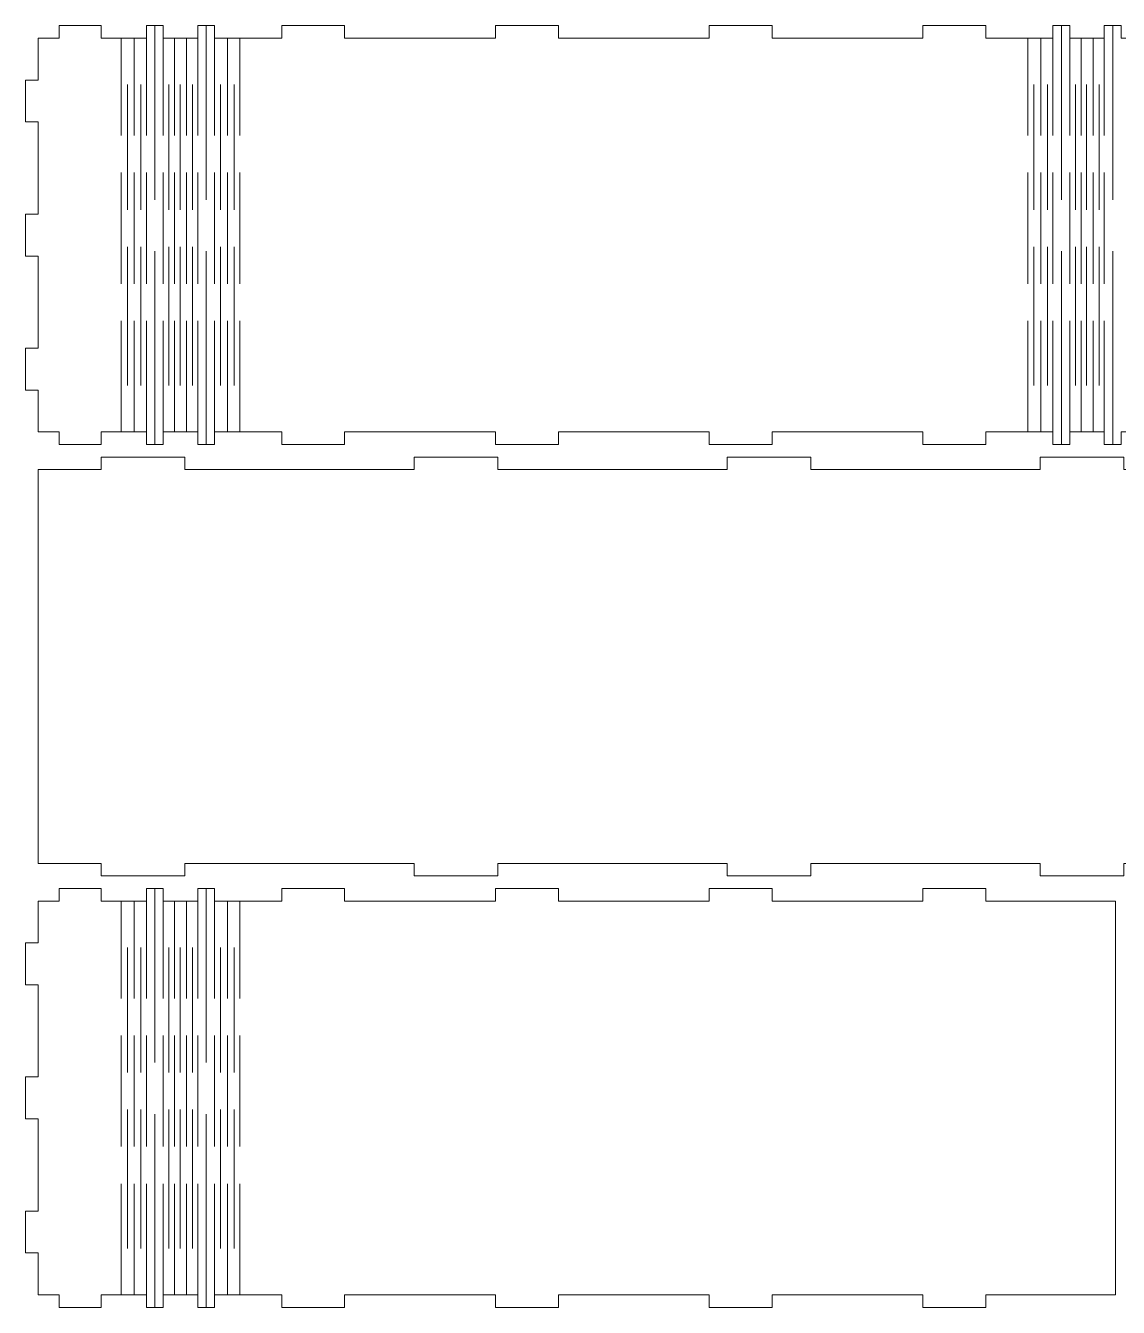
# Model space of a CAD drawing. Header units: millimetres. Extents: x -454 to 454, y -712 to 712.
# Drawn here: x -451.2 to -190.4, y -712.5 to -406.5 of the extents above; entities that cross this region are included whole.
import ezdxf

# ---------------------------------------------------------------- set-up
doc = ezdxf.new("R2010")
doc.units = ezdxf.units.MM
doc.header["$MEASUREMENT"] = 0
doc.layers.add('Camada 1', color=7, linetype='Continuous')

msp = doc.modelspace()

# ---------------------------------------------------------------- linework, layer by layer
at = {"layer": 'Camada 1', "color": 250, "lineweight": 20}
for points, knots in [([(-163.9417, -419.4594), (-163.9417, -419.4594), (-163.9417, -409.4594), (-163.9417, -409.4594), (-163.9417, -409.4594), (-163.9417, -409.4594), (-168.9417, -409.4594), (-168.9417, -409.4594), (-168.9417, -409.4594), (-168.9417, -409.4594), (-168.9417, -406.4594), (-168.9417, -406.4594), (-168.9417, -406.4594), (-168.9417, -406.4594), (-178.9417, -406.4594), (-178.9417, -406.4594), (-178.9417, -406.4594), (-178.9417, -406.4594), (-178.9417, -409.4594), (-178.9417, -409.4594), (-178.9417, -409.4594), (-178.9417, -409.4594), (-189.772, -409.4594), (-189.772, -409.4594), (-189.772, -409.4594), (-189.772, -409.4594), (-189.772, -406.4594), (-189.772, -406.4594), (-189.772, -406.4594), (-189.772, -406.4594), (-193.7914, -406.4594), (-193.7914, -406.4594), (-193.7914, -406.4594), (-193.7914, -406.4594), (-193.7914, -409.4594), (-193.7914, -409.4594), (-193.7914, -409.4594), (-193.7914, -409.4594), (-202.0157, -409.4594), (-202.0157, -409.4594), (-202.0157, -409.4594), (-202.0157, -409.4594), (-202.0157, -406.4594), (-202.0157, -406.4594), (-202.0157, -406.4594), (-202.0157, -406.4594), (-206.0351, -406.4594), (-206.0351, -406.4594), (-206.0351, -406.4594), (-206.0351, -406.4594), (-206.0351, -409.4594), (-206.0351, -409.4594), (-206.0351, -409.4594), (-206.0351, -409.4594), (-222.08, -409.4594), (-222.08, -409.4594), (-222.08, -409.4594), (-222.08, -409.4594), (-222.08, -406.4594), (-222.08, -406.4594), (-222.08, -406.4594), (-222.08, -406.4594), (-237.08, -406.4594), (-237.08, -406.4594), (-237.08, -406.4594), (-237.08, -406.4594), (-237.08, -409.4594), (-237.08, -409.4594), (-237.08, -409.4594), (-237.08, -409.4594), (-273.08, -409.4594), (-273.08, -409.4594), (-273.08, -409.4594), (-273.08, -409.4594), (-273.08, -406.4594), (-273.08, -406.4594), (-273.08, -406.4594), (-273.08, -406.4594), (-288.08, -406.4594), (-288.08, -406.4594), (-288.08, -406.4594), (-288.08, -406.4594), (-288.08, -409.4594), (-288.08, -409.4594), (-288.08, -409.4594), (-288.08, -409.4594), (-324.08, -409.4594), (-324.08, -409.4594), (-324.08, -409.4594), (-324.08, -409.4594), (-324.08, -406.4594), (-324.08, -406.4594), (-324.08, -406.4594), (-324.08, -406.4594), (-339.08, -406.4594), (-339.08, -406.4594), (-339.08, -406.4594), (-339.08, -406.4594), (-339.08, -409.4594), (-339.08, -409.4594), (-339.08, -409.4594), (-339.08, -409.4594), (-375.08, -409.4594), (-375.08, -409.4594), (-375.08, -409.4594), (-375.08, -409.4594), (-375.08, -406.4594), (-375.08, -406.4594), (-375.08, -406.4594), (-375.08, -406.4594), (-390.08, -406.4594), (-390.08, -406.4594), (-390.08, -406.4594), (-390.08, -406.4594), (-390.08, -409.4594), (-390.08, -409.4594), (-390.08, -409.4594), (-390.08, -409.4594), (-406.1249, -409.4594), (-406.1249, -409.4594), (-406.1249, -409.4594), (-406.1249, -409.4594), (-406.1249, -406.4594), (-406.1249, -406.4594), (-406.1249, -406.4594), (-406.1249, -406.4594), (-410.1443, -406.4594), (-410.1443, -406.4594), (-410.1443, -406.4594), (-410.1443, -406.4594), (-410.1443, -409.4594), (-410.1443, -409.4594), (-410.1443, -409.4594), (-410.1443, -409.4594), (-418.3686, -409.4594), (-418.3686, -409.4594), (-418.3686, -409.4594), (-418.3686, -409.4594), (-418.3686, -406.4594), (-418.3686, -406.4594), (-418.3686, -406.4594), (-418.3686, -406.4594), (-422.388, -406.4594), (-422.388, -406.4594), (-422.388, -406.4594), (-422.388, -406.4594), (-422.388, -409.4594), (-422.388, -409.4594), (-422.388, -409.4594), (-422.388, -409.4594), (-433.2183, -409.4594), (-433.2183, -409.4594), (-433.2183, -409.4594), (-433.2183, -409.4594), (-433.2183, -406.4594), (-433.2183, -406.4594), (-433.2183, -406.4594), (-433.2183, -406.4594), (-443.2183, -406.4594), (-443.2183, -406.4594), (-443.2183, -406.4594), (-443.2183, -406.4594), (-443.2183, -409.4594), (-443.2183, -409.4594), (-443.2183, -409.4594), (-443.2183, -409.4594), (-448.2183, -409.4594), (-448.2183, -409.4594), (-448.2183, -409.4594), (-448.2183, -409.4594), (-448.2183, -419.4594), (-448.2183, -419.4594), (-448.2183, -419.4594), (-448.2183, -419.4594), (-451.2183, -419.4594), (-451.2183, -419.4594), (-451.2183, -419.4594), (-451.2183, -419.4594), (-451.2183, -429.4594), (-451.2183, -429.4594), (-451.2183, -429.4594), (-451.2183, -429.4594), (-448.2183, -429.4594), (-448.2183, -429.4594), (-448.2183, -429.4594), (-448.2183, -429.4594), (-448.2183, -451.4594), (-448.2183, -451.4594), (-448.2183, -451.4594), (-448.2183, -451.4594), (-451.2183, -451.4594), (-451.2183, -451.4594), (-451.2183, -451.4594), (-451.2183, -451.4594), (-451.2183, -461.4594), (-451.2183, -461.4594), (-451.2183, -461.4594), (-451.2183, -461.4594), (-448.2183, -461.4594), (-448.2183, -461.4594), (-448.2183, -461.4594), (-448.2183, -461.4594), (-448.2183, -483.4594), (-448.2183, -483.4594), (-448.2183, -483.4594), (-448.2183, -483.4594), (-451.2183, -483.4594), (-451.2183, -483.4594), (-451.2183, -483.4594), (-451.2183, -483.4594), (-451.2183, -493.4594), (-451.2183, -493.4594), (-451.2183, -493.4594), (-451.2183, -493.4594), (-448.2183, -493.4594), (-448.2183, -493.4594), (-448.2183, -493.4594), (-448.2183, -493.4594), (-448.2183, -503.4594), (-448.2183, -503.4594), (-448.2183, -503.4594), (-448.2183, -503.4594), (-443.2183, -503.4594), (-443.2183, -503.4594), (-443.2183, -503.4594), (-443.2183, -503.4594), (-443.2183, -506.4594), (-443.2183, -506.4594), (-443.2183, -506.4594), (-443.2183, -506.4594), (-433.2183, -506.4594), (-433.2183, -506.4594), (-433.2183, -506.4594), (-433.2183, -506.4594), (-433.2183, -503.4594), (-433.2183, -503.4594), (-433.2183, -503.4594), (-433.2183, -503.4594), (-422.388, -503.4594), (-422.388, -503.4594), (-422.388, -503.4594), (-422.388, -503.4594), (-422.388, -506.4594), (-422.388, -506.4594), (-422.388, -506.4594), (-422.388, -506.4594), (-418.3686, -506.4594), (-418.3686, -506.4594), (-418.3686, -506.4594), (-418.3686, -506.4594), (-418.3686, -503.4594), (-418.3686, -503.4594), (-418.3686, -503.4594), (-418.3686, -503.4594), (-410.1443, -503.4594), (-410.1443, -503.4594), (-410.1443, -503.4594), (-410.1443, -503.4594), (-410.1443, -506.4594), (-410.1443, -506.4594), (-410.1443, -506.4594), (-410.1443, -506.4594), (-406.1249, -506.4594), (-406.1249, -506.4594), (-406.1249, -506.4594), (-406.1249, -506.4594), (-406.1249, -503.4594), (-406.1249, -503.4594), (-406.1249, -503.4594), (-406.1249, -503.4594), (-390.08, -503.4594), (-390.08, -503.4594), (-390.08, -503.4594), (-390.08, -503.4594), (-390.08, -506.4594), (-390.08, -506.4594), (-390.08, -506.4594), (-390.08, -506.4594), (-375.08, -506.4594), (-375.08, -506.4594), (-375.08, -506.4594), (-375.08, -506.4594), (-375.08, -503.4594), (-375.08, -503.4594), (-375.08, -503.4594), (-375.08, -503.4594), (-339.08, -503.4594), (-339.08, -503.4594), (-339.08, -503.4594), (-339.08, -503.4594), (-339.08, -506.4594), (-339.08, -506.4594), (-339.08, -506.4594), (-339.08, -506.4594), (-324.08, -506.4594), (-324.08, -506.4594), (-324.08, -506.4594), (-324.08, -506.4594), (-324.08, -503.4594), (-324.08, -503.4594), (-324.08, -503.4594), (-324.08, -503.4594), (-288.08, -503.4594), (-288.08, -503.4594), (-288.08, -503.4594), (-288.08, -503.4594), (-288.08, -506.4594), (-288.08, -506.4594), (-288.08, -506.4594), (-288.08, -506.4594), (-273.08, -506.4594), (-273.08, -506.4594), (-273.08, -506.4594), (-273.08, -506.4594), (-273.08, -503.4594), (-273.08, -503.4594), (-273.08, -503.4594), (-273.08, -503.4594), (-237.08, -503.4594), (-237.08, -503.4594), (-237.08, -503.4594), (-237.08, -503.4594), (-237.08, -506.4594), (-237.08, -506.4594), (-237.08, -506.4594), (-237.08, -506.4594), (-222.08, -506.4594), (-222.08, -506.4594), (-222.08, -506.4594), (-222.08, -506.4594), (-222.08, -503.4594), (-222.08, -503.4594), (-222.08, -503.4594), (-222.08, -503.4594), (-206.0351, -503.4594), (-206.0351, -503.4594), (-206.0351, -503.4594), (-206.0351, -503.4594), (-206.0351, -506.4594), (-206.0351, -506.4594), (-206.0351, -506.4594), (-206.0351, -506.4594), (-202.0157, -506.4594), (-202.0157, -506.4594), (-202.0157, -506.4594), (-202.0157, -506.4594), (-202.0157, -503.4594), (-202.0157, -503.4594), (-202.0157, -503.4594), (-202.0157, -503.4594), (-193.7914, -503.4594), (-193.7914, -503.4594), (-193.7914, -503.4594), (-193.7914, -503.4594), (-193.7914, -506.4594), (-193.7914, -506.4594), (-193.7914, -506.4594), (-193.7914, -506.4594), (-189.772, -506.4594), (-189.772, -506.4594), (-189.772, -506.4594), (-189.772, -506.4594), (-189.772, -503.4594), (-189.772, -503.4594), (-189.772, -503.4594), (-189.772, -503.4594), (-178.9417, -503.4594), (-178.9417, -503.4594), (-178.9417, -503.4594), (-178.9417, -503.4594), (-178.9417, -506.4594), (-178.9417, -506.4594), (-178.9417, -506.4594), (-178.9417, -506.4594), (-168.9417, -506.4594), (-168.9417, -506.4594), (-168.9417, -506.4594), (-168.9417, -506.4594), (-168.9417, -503.4594), (-168.9417, -503.4594), (-168.9417, -503.4594), (-168.9417, -503.4594), (-163.9417, -503.4594), (-163.9417, -503.4594), (-163.9417, -503.4594), (-163.9417, -503.4594), (-163.9417, -493.4594), (-163.9417, -493.4594), (-163.9417, -493.4594), (-163.9417, -493.4594), (-160.9417, -493.4594), (-160.9417, -493.4594), (-160.9417, -493.4594), (-160.9417, -493.4594), (-160.9417, -483.4594), (-160.9417, -483.4594), (-160.9417, -483.4594), (-160.9417, -483.4594), (-163.9417, -483.4594), (-163.9417, -483.4594), (-163.9417, -483.4594), (-163.9417, -483.4594), (-163.9417, -461.4594), (-163.9417, -461.4594), (-163.9417, -461.4594), (-163.9417, -461.4594), (-160.9417, -461.4594), (-160.9417, -461.4594), (-160.9417, -461.4594), (-160.9417, -461.4594), (-160.9417, -451.4594), (-160.9417, -451.4594), (-160.9417, -451.4594), (-160.9417, -451.4594), (-163.9417, -451.4594), (-163.9417, -451.4594), (-163.9417, -451.4594), (-163.9417, -451.4594), (-163.9417, -429.4594), (-163.9417, -429.4594), (-163.9417, -429.4594), (-163.9417, -429.4594), (-160.9417, -429.4594), (-160.9417, -429.4594), (-160.9417, -429.4594), (-160.9417, -429.4594), (-160.9417, -419.4594), (-160.9417, -419.4594), (-160.9417, -419.4594), (-160.9417, -419.4594), (-163.9417, -419.4594), (-163.9417, -419.4594)], [0, 0, 0, 0, 0.00917431, 0.00917431, 0.00917431, 0.00917431, 0.01834862, 0.01834862, 0.01834862, 0.01834862, 0.02752294, 0.02752294, 0.02752294, 0.02752294, 0.03669725, 0.03669725, 0.03669725, 0.03669725, 0.04587156, 0.04587156, 0.04587156, 0.04587156, 0.05504587, 0.05504587, 0.05504587, 0.05504587, 0.06422018, 0.06422018, 0.06422018, 0.06422018, 0.0733945, 0.0733945, 0.0733945, 0.0733945, 0.08256881, 0.08256881, 0.08256881, 0.08256881, 0.09174312, 0.09174312, 0.09174312, 0.09174312, 0.10091743, 0.10091743, 0.10091743, 0.10091743, 0.11009174, 0.11009174, 0.11009174, 0.11009174, 0.11926606, 0.11926606, 0.11926606, 0.11926606, 0.12844037, 0.12844037, 0.12844037, 0.12844037, 0.13761468, 0.13761468, 0.13761468, 0.13761468, 0.14678899, 0.14678899, 0.14678899, 0.14678899, 0.1559633, 0.1559633, 0.1559633, 0.1559633, 0.16513761, 0.16513761, 0.16513761, 0.16513761, 0.17431193, 0.17431193, 0.17431193, 0.17431193, 0.18348624, 0.18348624, 0.18348624, 0.18348624, 0.19266055, 0.19266055, 0.19266055, 0.19266055, 0.20183486, 0.20183486, 0.20183486, 0.20183486, 0.21100917, 0.21100917, 0.21100917, 0.21100917, 0.22018349, 0.22018349, 0.22018349, 0.22018349, 0.2293578, 0.2293578, 0.2293578, 0.2293578, 0.23853211, 0.23853211, 0.23853211, 0.23853211, 0.24770642, 0.24770642, 0.24770642, 0.24770642, 0.25688073, 0.25688073, 0.25688073, 0.25688073, 0.26605505, 0.26605505, 0.26605505, 0.26605505, 0.27522936, 0.27522936, 0.27522936, 0.27522936, 0.28440367, 0.28440367, 0.28440367, 0.28440367, 0.29357798, 0.29357798, 0.29357798, 0.29357798, 0.30275229, 0.30275229, 0.30275229, 0.30275229, 0.31192661, 0.31192661, 0.31192661, 0.31192661, 0.32110092, 0.32110092, 0.32110092, 0.32110092, 0.33027523, 0.33027523, 0.33027523, 0.33027523, 0.33944954, 0.33944954, 0.33944954, 0.33944954, 0.34862385, 0.34862385, 0.34862385, 0.34862385, 0.35779817, 0.35779817, 0.35779817, 0.35779817, 0.36697248, 0.36697248, 0.36697248, 0.36697248, 0.37614679, 0.37614679, 0.37614679, 0.37614679, 0.3853211, 0.3853211, 0.3853211, 0.3853211, 0.39449541, 0.39449541, 0.39449541, 0.39449541, 0.40366972, 0.40366972, 0.40366972, 0.40366972, 0.41284404, 0.41284404, 0.41284404, 0.41284404, 0.42201835, 0.42201835, 0.42201835, 0.42201835, 0.43119266, 0.43119266, 0.43119266, 0.43119266, 0.44036697, 0.44036697, 0.44036697, 0.44036697, 0.44954128, 0.44954128, 0.44954128, 0.44954128, 0.4587156, 0.4587156, 0.4587156, 0.4587156, 0.46788991, 0.46788991, 0.46788991, 0.46788991, 0.47706422, 0.47706422, 0.47706422, 0.47706422, 0.48623853, 0.48623853, 0.48623853, 0.48623853, 0.49541284, 0.49541284, 0.49541284, 0.49541284, 0.50458716, 0.50458716, 0.50458716, 0.50458716, 0.51376147, 0.51376147, 0.51376147, 0.51376147, 0.52293578, 0.52293578, 0.52293578, 0.52293578, 0.53211009, 0.53211009, 0.53211009, 0.53211009, 0.5412844, 0.5412844, 0.5412844, 0.5412844, 0.55045872, 0.55045872, 0.55045872, 0.55045872, 0.55963303, 0.55963303, 0.55963303, 0.55963303, 0.56880734, 0.56880734, 0.56880734, 0.56880734, 0.57798165, 0.57798165, 0.57798165, 0.57798165, 0.58715596, 0.58715596, 0.58715596, 0.58715596, 0.59633028, 0.59633028, 0.59633028, 0.59633028, 0.60550459, 0.60550459, 0.60550459, 0.60550459, 0.6146789, 0.6146789, 0.6146789, 0.6146789, 0.62385321, 0.62385321, 0.62385321, 0.62385321, 0.63302752, 0.63302752, 0.63302752, 0.63302752, 0.64220183, 0.64220183, 0.64220183, 0.64220183, 0.65137615, 0.65137615, 0.65137615, 0.65137615, 0.66055046, 0.66055046, 0.66055046, 0.66055046, 0.66972477, 0.66972477, 0.66972477, 0.66972477, 0.67889908, 0.67889908, 0.67889908, 0.67889908, 0.68807339, 0.68807339, 0.68807339, 0.68807339, 0.69724771, 0.69724771, 0.69724771, 0.69724771, 0.70642202, 0.70642202, 0.70642202, 0.70642202, 0.71559633, 0.71559633, 0.71559633, 0.71559633, 0.72477064, 0.72477064, 0.72477064, 0.72477064, 0.73394495, 0.73394495, 0.73394495, 0.73394495, 0.74311927, 0.74311927, 0.74311927, 0.74311927, 0.75229358, 0.75229358, 0.75229358, 0.75229358, 0.76146789, 0.76146789, 0.76146789, 0.76146789, 0.7706422, 0.7706422, 0.7706422, 0.7706422, 0.77981651, 0.77981651, 0.77981651, 0.77981651, 0.78899083, 0.78899083, 0.78899083, 0.78899083, 0.79816514, 0.79816514, 0.79816514, 0.79816514, 0.80733945, 0.80733945, 0.80733945, 0.80733945, 0.81651376, 0.81651376, 0.81651376, 0.81651376, 0.82568807, 0.82568807, 0.82568807, 0.82568807, 0.83486239, 0.83486239, 0.83486239, 0.83486239, 0.8440367, 0.8440367, 0.8440367, 0.8440367, 0.85321101, 0.85321101, 0.85321101, 0.85321101, 0.86238532, 0.86238532, 0.86238532, 0.86238532, 0.87155963, 0.87155963, 0.87155963, 0.87155963, 0.88073394, 0.88073394, 0.88073394, 0.88073394, 0.88990826, 0.88990826, 0.88990826, 0.88990826, 0.89908257, 0.89908257, 0.89908257, 0.89908257, 0.90825688, 0.90825688, 0.90825688, 0.90825688, 0.91743119, 0.91743119, 0.91743119, 0.91743119, 0.9266055, 0.9266055, 0.9266055, 0.9266055, 0.93577982, 0.93577982, 0.93577982, 0.93577982, 0.94495413, 0.94495413, 0.94495413, 0.94495413, 0.95412844, 0.95412844, 0.95412844, 0.95412844, 0.96330275, 0.96330275, 0.96330275, 0.96330275, 0.97247706, 0.97247706, 0.97247706, 0.97247706, 0.98165138, 0.98165138, 0.98165138, 0.98165138, 1, 1, 1, 1]), ([(-338.5174, -606.4594), (-338.5174, -606.4594), (-283.8164, -606.4594), (-283.8164, -606.4594), (-283.8164, -606.4594), (-283.8164, -606.4594), (-283.8164, -609.4594), (-283.8164, -609.4594), (-283.8164, -609.4594), (-283.8164, -609.4594), (-263.8164, -609.4594), (-263.8164, -609.4594), (-263.8164, -609.4594), (-263.8164, -609.4594), (-263.8164, -606.4594), (-263.8164, -606.4594), (-263.8164, -606.4594), (-263.8164, -606.4594), (-209.1155, -606.4594), (-209.1155, -606.4594), (-209.1155, -606.4594), (-209.1155, -606.4594), (-209.1155, -609.4594), (-209.1155, -609.4594), (-209.1155, -609.4594), (-209.1155, -609.4594), (-189.1155, -609.4594), (-189.1155, -609.4594), (-189.1155, -609.4594), (-189.1155, -609.4594), (-189.1155, -606.4594), (-189.1155, -606.4594), (-189.1155, -606.4594), (-189.1155, -606.4594), (-174.1155, -606.4594), (-174.1155, -606.4594), (-174.1155, -606.4594), (-174.1155, -606.4594), (-174.1155, -512.4594), (-174.1155, -512.4594), (-174.1155, -512.4594), (-174.1155, -512.4594), (-189.1155, -512.4594), (-189.1155, -512.4594), (-189.1155, -512.4594), (-189.1155, -512.4594), (-189.1155, -509.4594), (-189.1155, -509.4594), (-189.1155, -509.4594), (-189.1155, -509.4594), (-209.1155, -509.4594), (-209.1155, -509.4594), (-209.1155, -509.4594), (-209.1155, -509.4594), (-209.1155, -512.4594), (-209.1155, -512.4594), (-209.1155, -512.4594), (-209.1155, -512.4594), (-263.8164, -512.4594), (-263.8164, -512.4594), (-263.8164, -512.4594), (-263.8164, -512.4594), (-263.8164, -509.4594), (-263.8164, -509.4594), (-263.8164, -509.4594), (-263.8164, -509.4594), (-283.8164, -509.4594), (-283.8164, -509.4594), (-283.8164, -509.4594), (-283.8164, -509.4594), (-283.8164, -512.4594), (-283.8164, -512.4594), (-283.8164, -512.4594), (-283.8164, -512.4594), (-338.5174, -512.4594), (-338.5174, -512.4594), (-338.5174, -512.4594), (-338.5174, -512.4594), (-338.5174, -509.4594), (-338.5174, -509.4594), (-338.5174, -509.4594), (-338.5174, -509.4594), (-358.5174, -509.4594), (-358.5174, -509.4594), (-358.5174, -509.4594), (-358.5174, -509.4594), (-358.5174, -512.4594), (-358.5174, -512.4594), (-358.5174, -512.4594), (-358.5174, -512.4594), (-413.2183, -512.4594), (-413.2183, -512.4594), (-413.2183, -512.4594), (-413.2183, -512.4594), (-413.2183, -509.4594), (-413.2183, -509.4594), (-413.2183, -509.4594), (-413.2183, -509.4594), (-433.2183, -509.4594), (-433.2183, -509.4594), (-433.2183, -509.4594), (-433.2183, -509.4594), (-433.2183, -512.4594), (-433.2183, -512.4594), (-433.2183, -512.4594), (-433.2183, -512.4594), (-448.2183, -512.4594), (-448.2183, -512.4594), (-448.2183, -512.4594), (-448.2183, -512.4594), (-448.2183, -606.4594), (-448.2183, -606.4594), (-448.2183, -606.4594), (-448.2183, -606.4594), (-433.2183, -606.4594), (-433.2183, -606.4594), (-433.2183, -606.4594), (-433.2183, -606.4594), (-433.2183, -609.4594), (-433.2183, -609.4594), (-433.2183, -609.4594), (-433.2183, -609.4594), (-413.2183, -609.4594), (-413.2183, -609.4594), (-413.2183, -609.4594), (-413.2183, -609.4594), (-413.2183, -606.4594), (-413.2183, -606.4594), (-413.2183, -606.4594), (-413.2183, -606.4594), (-358.5174, -606.4594), (-358.5174, -606.4594), (-358.5174, -606.4594), (-358.5174, -606.4594), (-358.5174, -609.4594), (-358.5174, -609.4594), (-358.5174, -609.4594), (-358.5174, -609.4594), (-338.5174, -609.4594), (-338.5174, -609.4594), (-338.5174, -609.4594), (-338.5174, -609.4594), (-338.5174, -606.4594), (-338.5174, -606.4594)], [0, 0, 0, 0, 0.02702703, 0.02702703, 0.02702703, 0.02702703, 0.05405405, 0.05405405, 0.05405405, 0.05405405, 0.08108108, 0.08108108, 0.08108108, 0.08108108, 0.10810811, 0.10810811, 0.10810811, 0.10810811, 0.13513514, 0.13513514, 0.13513514, 0.13513514, 0.16216216, 0.16216216, 0.16216216, 0.16216216, 0.18918919, 0.18918919, 0.18918919, 0.18918919, 0.21621622, 0.21621622, 0.21621622, 0.21621622, 0.24324324, 0.24324324, 0.24324324, 0.24324324, 0.27027027, 0.27027027, 0.27027027, 0.27027027, 0.2972973, 0.2972973, 0.2972973, 0.2972973, 0.32432432, 0.32432432, 0.32432432, 0.32432432, 0.35135135, 0.35135135, 0.35135135, 0.35135135, 0.37837838, 0.37837838, 0.37837838, 0.37837838, 0.40540541, 0.40540541, 0.40540541, 0.40540541, 0.43243243, 0.43243243, 0.43243243, 0.43243243, 0.45945946, 0.45945946, 0.45945946, 0.45945946, 0.48648649, 0.48648649, 0.48648649, 0.48648649, 0.51351351, 0.51351351, 0.51351351, 0.51351351, 0.54054054, 0.54054054, 0.54054054, 0.54054054, 0.56756757, 0.56756757, 0.56756757, 0.56756757, 0.59459459, 0.59459459, 0.59459459, 0.59459459, 0.62162162, 0.62162162, 0.62162162, 0.62162162, 0.64864865, 0.64864865, 0.64864865, 0.64864865, 0.67567568, 0.67567568, 0.67567568, 0.67567568, 0.7027027, 0.7027027, 0.7027027, 0.7027027, 0.72972973, 0.72972973, 0.72972973, 0.72972973, 0.75675676, 0.75675676, 0.75675676, 0.75675676, 0.78378378, 0.78378378, 0.78378378, 0.78378378, 0.81081081, 0.81081081, 0.81081081, 0.81081081, 0.83783784, 0.83783784, 0.83783784, 0.83783784, 0.86486486, 0.86486486, 0.86486486, 0.86486486, 0.89189189, 0.89189189, 0.89189189, 0.89189189, 0.91891892, 0.91891892, 0.91891892, 0.91891892, 0.94594595, 0.94594595, 0.94594595, 0.94594595, 1, 1, 1, 1]), ([(-191.08, -615.4594), (-206.9026, -615.4594), (-200.1048, -615.4594), (-222.08, -615.4594), (-222.08, -615.4594), (-222.08, -615.4594), (-222.08, -612.4594), (-222.08, -612.4594), (-222.08, -612.4594), (-222.08, -612.4594), (-237.08, -612.4594), (-237.08, -612.4594), (-237.08, -612.4594), (-237.08, -612.4594), (-237.08, -615.4594), (-237.08, -615.4594), (-237.08, -615.4594), (-237.08, -615.4594), (-273.08, -615.4594), (-273.08, -615.4594), (-273.08, -615.4594), (-273.08, -615.4594), (-273.08, -612.4594), (-273.08, -612.4594), (-273.08, -612.4594), (-273.08, -612.4594), (-288.08, -612.4594), (-288.08, -612.4594), (-288.08, -612.4594), (-288.08, -612.4594), (-288.08, -615.4594), (-288.08, -615.4594), (-288.08, -615.4594), (-288.08, -615.4594), (-324.08, -615.4594), (-324.08, -615.4594), (-324.08, -615.4594), (-324.08, -615.4594), (-324.08, -612.4594), (-324.08, -612.4594), (-324.08, -612.4594), (-324.08, -612.4594), (-339.08, -612.4594), (-339.08, -612.4594), (-339.08, -612.4594), (-339.08, -612.4594), (-339.08, -615.4594), (-339.08, -615.4594), (-339.08, -615.4594), (-339.08, -615.4594), (-375.08, -615.4594), (-375.08, -615.4594), (-375.08, -615.4594), (-375.08, -615.4594), (-375.08, -612.4594), (-375.08, -612.4594), (-375.08, -612.4594), (-375.08, -612.4594), (-390.08, -612.4594), (-390.08, -612.4594), (-390.08, -612.4594), (-390.08, -612.4594), (-390.08, -615.4594), (-390.08, -615.4594), (-390.08, -615.4594), (-390.08, -615.4594), (-406.1249, -615.4594), (-406.1249, -615.4594), (-406.1249, -615.4594), (-406.1249, -615.4594), (-406.1249, -612.4594), (-406.1249, -612.4594), (-406.1249, -612.4594), (-406.1249, -612.4594), (-410.1443, -612.4594), (-410.1443, -612.4594), (-410.1443, -612.4594), (-410.1443, -612.4594), (-410.1443, -615.4594), (-410.1443, -615.4594), (-410.1443, -615.4594), (-410.1443, -615.4594), (-418.3686, -615.4594), (-418.3686, -615.4594), (-418.3686, -615.4594), (-418.3686, -615.4594), (-418.3686, -612.4594), (-418.3686, -612.4594), (-418.3686, -612.4594), (-418.3686, -612.4594), (-422.388, -612.4594), (-422.388, -612.4594), (-422.388, -612.4594), (-422.388, -612.4594), (-422.388, -615.4594), (-422.388, -615.4594), (-422.388, -615.4594), (-422.388, -615.4594), (-433.2183, -615.4594), (-433.2183, -615.4594), (-433.2183, -615.4594), (-433.2183, -615.4594), (-433.2183, -612.4594), (-433.2183, -612.4594), (-433.2183, -612.4594), (-433.2183, -612.4594), (-443.2183, -612.4594), (-443.2183, -612.4594), (-443.2183, -612.4594), (-443.2183, -612.4594), (-443.2183, -615.4594), (-443.2183, -615.4594), (-443.2183, -615.4594), (-443.2183, -615.4594), (-448.2183, -615.4594), (-448.2183, -615.4594), (-448.2183, -615.4594), (-448.2183, -615.4594), (-448.2183, -625.4594), (-448.2183, -625.4594), (-448.2183, -625.4594), (-448.2183, -625.4594), (-451.2183, -625.4594), (-451.2183, -625.4594), (-451.2183, -625.4594), (-451.2183, -625.4594), (-451.2183, -635.4594), (-451.2183, -635.4594), (-451.2183, -635.4594), (-451.2183, -635.4594), (-448.2183, -635.4594), (-448.2183, -635.4594), (-448.2183, -635.4594), (-448.2183, -635.4594), (-448.2183, -657.4594), (-448.2183, -657.4594), (-448.2183, -657.4594), (-448.2183, -657.4594), (-451.2183, -657.4594), (-451.2183, -657.4594), (-451.2183, -657.4594), (-451.2183, -657.4594), (-451.2183, -667.4594), (-451.2183, -667.4594), (-451.2183, -667.4594), (-451.2183, -667.4594), (-448.2183, -667.4594), (-448.2183, -667.4594), (-448.2183, -667.4594), (-448.2183, -667.4594), (-448.2183, -689.4594), (-448.2183, -689.4594), (-448.2183, -689.4594), (-448.2183, -689.4594), (-451.2183, -689.4594), (-451.2183, -689.4594), (-451.2183, -689.4594), (-451.2183, -689.4594), (-451.2183, -699.4594), (-451.2183, -699.4594), (-451.2183, -699.4594), (-451.2183, -699.4594), (-448.2183, -699.4594), (-448.2183, -699.4594), (-448.2183, -699.4594), (-448.2183, -699.4594), (-448.2183, -709.4594), (-448.2183, -709.4594), (-448.2183, -709.4594), (-448.2183, -709.4594), (-443.2183, -709.4594), (-443.2183, -709.4594), (-443.2183, -709.4594), (-443.2183, -709.4594), (-443.2183, -712.4594), (-443.2183, -712.4594), (-443.2183, -712.4594), (-443.2183, -712.4594), (-433.2183, -712.4594), (-433.2183, -712.4594), (-433.2183, -712.4594), (-433.2183, -712.4594), (-433.2183, -709.4594), (-433.2183, -709.4594), (-433.2183, -709.4594), (-433.2183, -709.4594), (-422.388, -709.4594), (-422.388, -709.4594), (-422.388, -709.4594), (-422.388, -709.4594), (-422.388, -712.4594), (-422.388, -712.4594), (-422.388, -712.4594), (-422.388, -712.4594), (-418.3686, -712.4594), (-418.3686, -712.4594), (-418.3686, -712.4594), (-418.3686, -712.4594), (-418.3686, -709.4594), (-418.3686, -709.4594), (-418.3686, -709.4594), (-418.3686, -709.4594), (-410.1443, -709.4594), (-410.1443, -709.4594), (-410.1443, -709.4594), (-410.1443, -709.4594), (-410.1443, -712.4594), (-410.1443, -712.4594), (-410.1443, -712.4594), (-410.1443, -712.4594), (-406.1249, -712.4594), (-406.1249, -712.4594), (-406.1249, -712.4594), (-406.1249, -712.4594), (-406.1249, -709.4594), (-406.1249, -709.4594), (-406.1249, -709.4594), (-406.1249, -709.4594), (-390.08, -709.4594), (-390.08, -709.4594), (-390.08, -709.4594), (-390.08, -709.4594), (-390.08, -712.4594), (-390.08, -712.4594), (-390.08, -712.4594), (-390.08, -712.4594), (-375.08, -712.4594), (-375.08, -712.4594), (-375.08, -712.4594), (-375.08, -712.4594), (-375.08, -709.4594), (-375.08, -709.4594), (-375.08, -709.4594), (-375.08, -709.4594), (-339.08, -709.4594), (-339.08, -709.4594), (-339.08, -709.4594), (-339.08, -709.4594), (-339.08, -712.4594), (-339.08, -712.4594), (-339.08, -712.4594), (-339.08, -712.4594), (-324.08, -712.4594), (-324.08, -712.4594), (-324.08, -712.4594), (-324.08, -712.4594), (-324.08, -709.4594), (-324.08, -709.4594), (-324.08, -709.4594), (-324.08, -709.4594), (-288.08, -709.4594), (-288.08, -709.4594), (-288.08, -709.4594), (-288.08, -709.4594), (-288.08, -712.4594), (-288.08, -712.4594), (-288.08, -712.4594), (-288.08, -712.4594), (-273.08, -712.4594), (-273.08, -712.4594), (-273.08, -712.4594), (-273.08, -712.4594), (-273.08, -709.4594), (-273.08, -709.4594), (-273.08, -709.4594), (-273.08, -709.4594), (-237.08, -709.4594), (-237.08, -709.4594), (-237.08, -709.4594), (-237.08, -709.4594), (-237.08, -712.4594), (-237.08, -712.4594), (-237.08, -712.4594), (-237.08, -712.4594), (-222.08, -712.4594), (-222.08, -712.4594), (-222.08, -712.4594), (-222.08, -712.4594), (-222.08, -709.4594), (-222.08, -709.4594), (-222.08, -709.4594), (-200.1048, -709.4594), (-206.9026, -709.4594), (-191.08, -709.4594), (-191.08, -709.4594), (-191.08, -678.2283), (-191.08, -646.6905), (-191.08, -615.4594)], [0, 0, 0, 0, 0.01369863, 0.01369863, 0.01369863, 0.01369863, 0.02739726, 0.02739726, 0.02739726, 0.02739726, 0.04109589, 0.04109589, 0.04109589, 0.04109589, 0.05479452, 0.05479452, 0.05479452, 0.05479452, 0.06849315, 0.06849315, 0.06849315, 0.06849315, 0.08219178, 0.08219178, 0.08219178, 0.08219178, 0.09589041, 0.09589041, 0.09589041, 0.09589041, 0.10958904, 0.10958904, 0.10958904, 0.10958904, 0.12328767, 0.12328767, 0.12328767, 0.12328767, 0.1369863, 0.1369863, 0.1369863, 0.1369863, 0.15068493, 0.15068493, 0.15068493, 0.15068493, 0.16438356, 0.16438356, 0.16438356, 0.16438356, 0.17808219, 0.17808219, 0.17808219, 0.17808219, 0.19178082, 0.19178082, 0.19178082, 0.19178082, 0.20547945, 0.20547945, 0.20547945, 0.20547945, 0.21917808, 0.21917808, 0.21917808, 0.21917808, 0.23287671, 0.23287671, 0.23287671, 0.23287671, 0.24657534, 0.24657534, 0.24657534, 0.24657534, 0.26027397, 0.26027397, 0.26027397, 0.26027397, 0.2739726, 0.2739726, 0.2739726, 0.2739726, 0.28767123, 0.28767123, 0.28767123, 0.28767123, 0.30136986, 0.30136986, 0.30136986, 0.30136986, 0.31506849, 0.31506849, 0.31506849, 0.31506849, 0.32876712, 0.32876712, 0.32876712, 0.32876712, 0.34246575, 0.34246575, 0.34246575, 0.34246575, 0.35616438, 0.35616438, 0.35616438, 0.35616438, 0.36986301, 0.36986301, 0.36986301, 0.36986301, 0.38356164, 0.38356164, 0.38356164, 0.38356164, 0.39726027, 0.39726027, 0.39726027, 0.39726027, 0.4109589, 0.4109589, 0.4109589, 0.4109589, 0.42465753, 0.42465753, 0.42465753, 0.42465753, 0.43835616, 0.43835616, 0.43835616, 0.43835616, 0.45205479, 0.45205479, 0.45205479, 0.45205479, 0.46575342, 0.46575342, 0.46575342, 0.46575342, 0.47945205, 0.47945205, 0.47945205, 0.47945205, 0.49315068, 0.49315068, 0.49315068, 0.49315068, 0.50684932, 0.50684932, 0.50684932, 0.50684932, 0.52054795, 0.52054795, 0.52054795, 0.52054795, 0.53424658, 0.53424658, 0.53424658, 0.53424658, 0.54794521, 0.54794521, 0.54794521, 0.54794521, 0.56164384, 0.56164384, 0.56164384, 0.56164384, 0.57534247, 0.57534247, 0.57534247, 0.57534247, 0.5890411, 0.5890411, 0.5890411, 0.5890411, 0.60273973, 0.60273973, 0.60273973, 0.60273973, 0.61643836, 0.61643836, 0.61643836, 0.61643836, 0.63013699, 0.63013699, 0.63013699, 0.63013699, 0.64383562, 0.64383562, 0.64383562, 0.64383562, 0.65753425, 0.65753425, 0.65753425, 0.65753425, 0.67123288, 0.67123288, 0.67123288, 0.67123288, 0.68493151, 0.68493151, 0.68493151, 0.68493151, 0.69863014, 0.69863014, 0.69863014, 0.69863014, 0.71232877, 0.71232877, 0.71232877, 0.71232877, 0.7260274, 0.7260274, 0.7260274, 0.7260274, 0.73972603, 0.73972603, 0.73972603, 0.73972603, 0.75342466, 0.75342466, 0.75342466, 0.75342466, 0.76712329, 0.76712329, 0.76712329, 0.76712329, 0.78082192, 0.78082192, 0.78082192, 0.78082192, 0.79452055, 0.79452055, 0.79452055, 0.79452055, 0.80821918, 0.80821918, 0.80821918, 0.80821918, 0.82191781, 0.82191781, 0.82191781, 0.82191781, 0.83561644, 0.83561644, 0.83561644, 0.83561644, 0.84931507, 0.84931507, 0.84931507, 0.84931507, 0.8630137, 0.8630137, 0.8630137, 0.8630137, 0.87671233, 0.87671233, 0.87671233, 0.87671233, 0.89041096, 0.89041096, 0.89041096, 0.89041096, 0.90410959, 0.90410959, 0.90410959, 0.90410959, 0.91780822, 0.91780822, 0.91780822, 0.91780822, 0.93150685, 0.93150685, 0.93150685, 0.93150685, 0.94520548, 0.94520548, 0.94520548, 0.94520548, 0.95890411, 0.95890411, 0.95890411, 0.95890411, 0.97260274, 0.97260274, 0.97260274, 0.97260274, 1, 1, 1, 1])]:
    msp.add_open_spline(points, degree=3, knots=knots, dxfattribs=at)
for points in [[(-420.3783, -448.0282), (-420.3783, -448.0282), (-420.3783, -406.4594), (-420.3783, -406.4594)], [(-408.1346, -448.0282), (-408.1346, -448.0282), (-408.1346, -406.4594), (-408.1346, -406.4594)], [(-204.0254, -448.0282), (-204.0254, -448.0282), (-204.0254, -406.4594), (-204.0254, -406.4594)], [(-191.7817, -448.0282), (-191.7817, -448.0282), (-191.7817, -406.4594), (-191.7817, -406.4594)], [(-428.3939, -432.7109), (-428.3939, -432.7109), (-428.3939, -409.4594), (-428.3939, -409.4594)], [(-425.2831, -432.7109), (-425.2831, -432.7109), (-425.2831, -409.4594), (-425.2831, -409.4594)], [(-422.3882, -432.7109), (-422.3882, -432.7109), (-422.3882, -409.4594), (-422.3882, -409.4594)], [(-418.3684, -432.7109), (-418.3684, -432.7109), (-418.3684, -409.4594), (-418.3684, -409.4594)], [(-415.6879, -432.7109), (-415.6879, -432.7109), (-415.6879, -409.4594), (-415.6879, -409.4594)], [(-412.8164, -432.7109), (-412.8164, -432.7109), (-412.8164, -409.4594), (-412.8164, -409.4594)], [(-410.1443, -432.7109), (-410.1443, -432.7109), (-410.1443, -409.4594), (-410.1443, -409.4594)], [(-406.1296, -432.7109), (-406.1296, -432.7109), (-406.1296, -409.4594), (-406.1296, -409.4594)], [(-403.0188, -432.7109), (-403.0188, -432.7109), (-403.0188, -409.4594), (-403.0188, -409.4594)], [(-400.1239, -432.7109), (-400.1239, -432.7109), (-400.1239, -409.4594), (-400.1239, -409.4594)], [(-212.041, -432.7109), (-212.041, -432.7109), (-212.041, -409.4594), (-212.041, -409.4594)], [(-208.9302, -432.7109), (-208.9302, -432.7109), (-208.9302, -409.4594), (-208.9302, -409.4594)], [(-206.0353, -432.7109), (-206.0353, -432.7109), (-206.0353, -409.4594), (-206.0353, -409.4594)], [(-202.0155, -432.7109), (-202.0155, -432.7109), (-202.0155, -409.4594), (-202.0155, -409.4594)], [(-199.335, -432.7109), (-199.335, -432.7109), (-199.335, -409.4594), (-199.335, -409.4594)], [(-196.4635, -432.7109), (-196.4635, -432.7109), (-196.4635, -409.4594), (-196.4635, -409.4594)], [(-193.7914, -432.7109), (-193.7914, -432.7109), (-193.7914, -409.4594), (-193.7914, -409.4594)], [(-426.9419, -450.3981), (-426.9419, -450.3981), (-426.9419, -420.5139), (-426.9419, -420.5139)], [(-423.7122, -450.3981), (-423.7122, -450.3981), (-423.7122, -420.5139), (-423.7122, -420.5139)], [(-417.0281, -450.3981), (-417.0281, -450.3981), (-417.0281, -420.5139), (-417.0281, -420.5139)], [(-414.3476, -450.3981), (-414.3476, -450.3981), (-414.3476, -420.5139), (-414.3476, -420.5139)], [(-411.3664, -450.3981), (-411.3664, -450.3981), (-411.3664, -420.5139), (-411.3664, -420.5139)], [(-404.6776, -450.3981), (-404.6776, -450.3981), (-404.6776, -420.5139), (-404.6776, -420.5139)], [(-401.4479, -450.3981), (-401.4479, -450.3981), (-401.4479, -420.5139), (-401.4479, -420.5139)], [(-210.589, -450.3981), (-210.589, -450.3981), (-210.589, -420.5139), (-210.589, -420.5139)], [(-207.3593, -450.3981), (-207.3593, -450.3981), (-207.3593, -420.5139), (-207.3593, -420.5139)], [(-200.6752, -450.3981), (-200.6752, -450.3981), (-200.6752, -420.5139), (-200.6752, -420.5139)], [(-197.9947, -450.3981), (-197.9947, -450.3981), (-197.9947, -420.5139), (-197.9947, -420.5139)], [(-195.0135, -450.3981), (-195.0135, -450.3981), (-195.0135, -420.5139), (-195.0135, -420.5139)], [(-428.3939, -468.0852), (-428.3939, -468.0852), (-428.3939, -441.5546), (-428.3939, -441.5546)], [(-425.2831, -468.0852), (-425.2831, -468.0852), (-425.2831, -441.5546), (-425.2831, -441.5546)], [(-422.3882, -468.0852), (-422.3882, -468.0852), (-422.3882, -441.5546), (-422.3882, -441.5546)], [(-418.3684, -468.0852), (-418.3684, -468.0852), (-418.3684, -441.5546), (-418.3684, -441.5546)], [(-415.6879, -468.0852), (-415.6879, -468.0852), (-415.6879, -441.5546), (-415.6879, -441.5546)], [(-412.8164, -468.0852), (-412.8164, -468.0852), (-412.8164, -441.5546), (-412.8164, -441.5546)], [(-410.1443, -468.0852), (-410.1443, -468.0852), (-410.1443, -441.5546), (-410.1443, -441.5546)], [(-406.1296, -468.0852), (-406.1296, -468.0852), (-406.1296, -441.5546), (-406.1296, -441.5546)], [(-403.0188, -468.0852), (-403.0188, -468.0852), (-403.0188, -441.5546), (-403.0188, -441.5546)], [(-400.1239, -468.0852), (-400.1239, -468.0852), (-400.1239, -441.5546), (-400.1239, -441.5546)], [(-212.041, -468.0852), (-212.041, -468.0852), (-212.041, -441.5546), (-212.041, -441.5546)], [(-208.9302, -468.0852), (-208.9302, -468.0852), (-208.9302, -441.5546), (-208.9302, -441.5546)], [(-206.0353, -468.0852), (-206.0353, -468.0852), (-206.0353, -441.5546), (-206.0353, -441.5546)], [(-202.0155, -468.0852), (-202.0155, -468.0852), (-202.0155, -441.5546), (-202.0155, -441.5546)], [(-199.335, -468.0852), (-199.335, -468.0852), (-199.335, -441.5546), (-199.335, -441.5546)], [(-196.4635, -468.0852), (-196.4635, -468.0852), (-196.4635, -441.5546), (-196.4635, -441.5546)], [(-193.7914, -468.0852), (-193.7914, -468.0852), (-193.7914, -441.5546), (-193.7914, -441.5546)], [(-426.9419, -492.4049), (-426.9419, -492.4049), (-426.9419, -459.2415), (-426.9419, -459.2415)], [(-423.7122, -492.4049), (-423.7122, -492.4049), (-423.7122, -459.2415), (-423.7122, -459.2415)], [(-420.3783, -506.4594), (-420.3783, -506.4594), (-420.3783, -460.3293), (-420.3783, -460.3293)], [(-417.0281, -492.4049), (-417.0281, -492.4049), (-417.0281, -459.2415), (-417.0281, -459.2415)], [(-414.3476, -492.4049), (-414.3476, -492.4049), (-414.3476, -459.2415), (-414.3476, -459.2415)], [(-411.3664, -492.4049), (-411.3664, -492.4049), (-411.3664, -459.2415), (-411.3664, -459.2415)], [(-408.1346, -506.4594), (-408.1346, -506.4594), (-408.1346, -460.3293), (-408.1346, -460.3293)], [(-404.6776, -492.4049), (-404.6776, -492.4049), (-404.6776, -459.2415), (-404.6776, -459.2415)], [(-401.4479, -492.4049), (-401.4479, -492.4049), (-401.4479, -459.2415), (-401.4479, -459.2415)], [(-210.589, -492.4049), (-210.589, -492.4049), (-210.589, -459.2415), (-210.589, -459.2415)], [(-207.3593, -492.4049), (-207.3593, -492.4049), (-207.3593, -459.2415), (-207.3593, -459.2415)], [(-204.0254, -506.4594), (-204.0254, -506.4594), (-204.0254, -460.3293), (-204.0254, -460.3293)], [(-200.6752, -492.4049), (-200.6752, -492.4049), (-200.6752, -459.2415), (-200.6752, -459.2415)], [(-197.9947, -492.4049), (-197.9947, -492.4049), (-197.9947, -459.2415), (-197.9947, -459.2415)], [(-195.0135, -492.4049), (-195.0135, -492.4049), (-195.0135, -459.2415), (-195.0135, -459.2415)], [(-191.7817, -506.4594), (-191.7817, -506.4594), (-191.7817, -460.3293), (-191.7817, -460.3293)], [(-428.3939, -503.4594), (-428.3939, -503.4594), (-428.3939, -476.9287), (-428.3939, -476.9287)], [(-425.2831, -503.4594), (-425.2831, -503.4594), (-425.2831, -476.9287), (-425.2831, -476.9287)], [(-422.3882, -503.4594), (-422.3882, -503.4594), (-422.3882, -476.9287), (-422.3882, -476.9287)], [(-418.3684, -503.4594), (-418.3684, -503.4594), (-418.3684, -476.9287), (-418.3684, -476.9287)], [(-415.6879, -503.4594), (-415.6879, -503.4594), (-415.6879, -476.9287), (-415.6879, -476.9287)], [(-412.8164, -503.4594), (-412.8164, -503.4594), (-412.8164, -476.9287), (-412.8164, -476.9287)], [(-410.1443, -503.4594), (-410.1443, -503.4594), (-410.1443, -476.9287), (-410.1443, -476.9287)], [(-406.1296, -503.4594), (-406.1296, -503.4594), (-406.1296, -476.9287), (-406.1296, -476.9287)], [(-403.0188, -503.4594), (-403.0188, -503.4594), (-403.0188, -476.9287), (-403.0188, -476.9287)], [(-400.1239, -503.4594), (-400.1239, -503.4594), (-400.1239, -476.9287), (-400.1239, -476.9287)], [(-212.041, -503.4594), (-212.041, -503.4594), (-212.041, -476.9287), (-212.041, -476.9287)], [(-208.9302, -503.4594), (-208.9302, -503.4594), (-208.9302, -476.9287), (-208.9302, -476.9287)], [(-206.0353, -503.4594), (-206.0353, -503.4594), (-206.0353, -476.9287), (-206.0353, -476.9287)], [(-202.0155, -503.4594), (-202.0155, -503.4594), (-202.0155, -476.9287), (-202.0155, -476.9287)], [(-199.335, -503.4594), (-199.335, -503.4594), (-199.335, -476.9287), (-199.335, -476.9287)], [(-196.4635, -503.4594), (-196.4635, -503.4594), (-196.4635, -476.9287), (-196.4635, -476.9287)], [(-193.7914, -503.4594), (-193.7914, -503.4594), (-193.7914, -476.9287), (-193.7914, -476.9287)], [(-420.3783, -654.0282), (-420.3783, -654.0282), (-420.3783, -612.4594), (-420.3783, -612.4594)], [(-408.1346, -654.0282), (-408.1346, -654.0282), (-408.1346, -612.4594), (-408.1346, -612.4594)], [(-428.3939, -638.7109), (-428.3939, -638.7109), (-428.3939, -615.4594), (-428.3939, -615.4594)], [(-425.2831, -638.7109), (-425.2831, -638.7109), (-425.2831, -615.4594), (-425.2831, -615.4594)], [(-422.3882, -638.7109), (-422.3882, -638.7109), (-422.3882, -615.4594), (-422.3882, -615.4594)], [(-418.3684, -638.7109), (-418.3684, -638.7109), (-418.3684, -615.4594), (-418.3684, -615.4594)], [(-415.6879, -638.7109), (-415.6879, -638.7109), (-415.6879, -615.4594), (-415.6879, -615.4594)], [(-412.8164, -638.7109), (-412.8164, -638.7109), (-412.8164, -615.4594), (-412.8164, -615.4594)], [(-410.1443, -638.7109), (-410.1443, -638.7109), (-410.1443, -615.4594), (-410.1443, -615.4594)], [(-406.1296, -638.7109), (-406.1296, -638.7109), (-406.1296, -615.4594), (-406.1296, -615.4594)], [(-403.0188, -638.7109), (-403.0188, -638.7109), (-403.0188, -615.4594), (-403.0188, -615.4594)], [(-400.1239, -638.7109), (-400.1239, -638.7109), (-400.1239, -615.4594), (-400.1239, -615.4594)], [(-426.9419, -656.3981), (-426.9419, -656.3981), (-426.9419, -626.5139), (-426.9419, -626.5139)], [(-423.7122, -656.3981), (-423.7122, -656.3981), (-423.7122, -626.5139), (-423.7122, -626.5139)], [(-417.0281, -656.3981), (-417.0281, -656.3981), (-417.0281, -626.5139), (-417.0281, -626.5139)], [(-414.3476, -656.3981), (-414.3476, -656.3981), (-414.3476, -626.5139), (-414.3476, -626.5139)], [(-411.3664, -656.3981), (-411.3664, -656.3981), (-411.3664, -626.5139), (-411.3664, -626.5139)], [(-404.6776, -656.3981), (-404.6776, -656.3981), (-404.6776, -626.5139), (-404.6776, -626.5139)], [(-401.4479, -656.3981), (-401.4479, -656.3981), (-401.4479, -626.5139), (-401.4479, -626.5139)], [(-428.3939, -674.0852), (-428.3939, -674.0852), (-428.3939, -647.5546), (-428.3939, -647.5546)], [(-425.2831, -674.0852), (-425.2831, -674.0852), (-425.2831, -647.5546), (-425.2831, -647.5546)], [(-422.3882, -674.0852), (-422.3882, -674.0852), (-422.3882, -647.5546), (-422.3882, -647.5546)], [(-418.3684, -674.0852), (-418.3684, -674.0852), (-418.3684, -647.5546), (-418.3684, -647.5546)], [(-415.6879, -674.0852), (-415.6879, -674.0852), (-415.6879, -647.5546), (-415.6879, -647.5546)], [(-412.8164, -674.0852), (-412.8164, -674.0852), (-412.8164, -647.5546), (-412.8164, -647.5546)], [(-410.1443, -674.0852), (-410.1443, -674.0852), (-410.1443, -647.5546), (-410.1443, -647.5546)], [(-406.1296, -674.0852), (-406.1296, -674.0852), (-406.1296, -647.5546), (-406.1296, -647.5546)], [(-403.0188, -674.0852), (-403.0188, -674.0852), (-403.0188, -647.5546), (-403.0188, -647.5546)], [(-400.1239, -674.0852), (-400.1239, -674.0852), (-400.1239, -647.5546), (-400.1239, -647.5546)], [(-426.9419, -698.4049), (-426.9419, -698.4049), (-426.9419, -665.2415), (-426.9419, -665.2415)], [(-423.7122, -698.4049), (-423.7122, -698.4049), (-423.7122, -665.2415), (-423.7122, -665.2415)], [(-420.3783, -712.4594), (-420.3783, -712.4594), (-420.3783, -666.3293), (-420.3783, -666.3293)], [(-417.0281, -698.4049), (-417.0281, -698.4049), (-417.0281, -665.2415), (-417.0281, -665.2415)], [(-414.3476, -698.4049), (-414.3476, -698.4049), (-414.3476, -665.2415), (-414.3476, -665.2415)], [(-411.3664, -698.4049), (-411.3664, -698.4049), (-411.3664, -665.2415), (-411.3664, -665.2415)], [(-408.1346, -712.4594), (-408.1346, -712.4594), (-408.1346, -666.3293), (-408.1346, -666.3293)], [(-404.6776, -698.4049), (-404.6776, -698.4049), (-404.6776, -665.2415), (-404.6776, -665.2415)], [(-401.4479, -698.4049), (-401.4479, -698.4049), (-401.4479, -665.2415), (-401.4479, -665.2415)], [(-428.3939, -709.4594), (-428.3939, -709.4594), (-428.3939, -682.9287), (-428.3939, -682.9287)], [(-425.2831, -709.4594), (-425.2831, -709.4594), (-425.2831, -682.9287), (-425.2831, -682.9287)], [(-422.3882, -709.4594), (-422.3882, -709.4594), (-422.3882, -682.9287), (-422.3882, -682.9287)], [(-418.3684, -709.4594), (-418.3684, -709.4594), (-418.3684, -682.9287), (-418.3684, -682.9287)], [(-415.6879, -709.4594), (-415.6879, -709.4594), (-415.6879, -682.9287), (-415.6879, -682.9287)], [(-412.8164, -709.4594), (-412.8164, -709.4594), (-412.8164, -682.9287), (-412.8164, -682.9287)], [(-410.1443, -709.4594), (-410.1443, -709.4594), (-410.1443, -682.9287), (-410.1443, -682.9287)], [(-406.1296, -709.4594), (-406.1296, -709.4594), (-406.1296, -682.9287), (-406.1296, -682.9287)], [(-403.0188, -709.4594), (-403.0188, -709.4594), (-403.0188, -682.9287), (-403.0188, -682.9287)], [(-400.1239, -709.4594), (-400.1239, -709.4594), (-400.1239, -682.9287), (-400.1239, -682.9287)]]:
    msp.add_open_spline(points, degree=3, dxfattribs=at)

doc.saveas('drawing.dxf')
